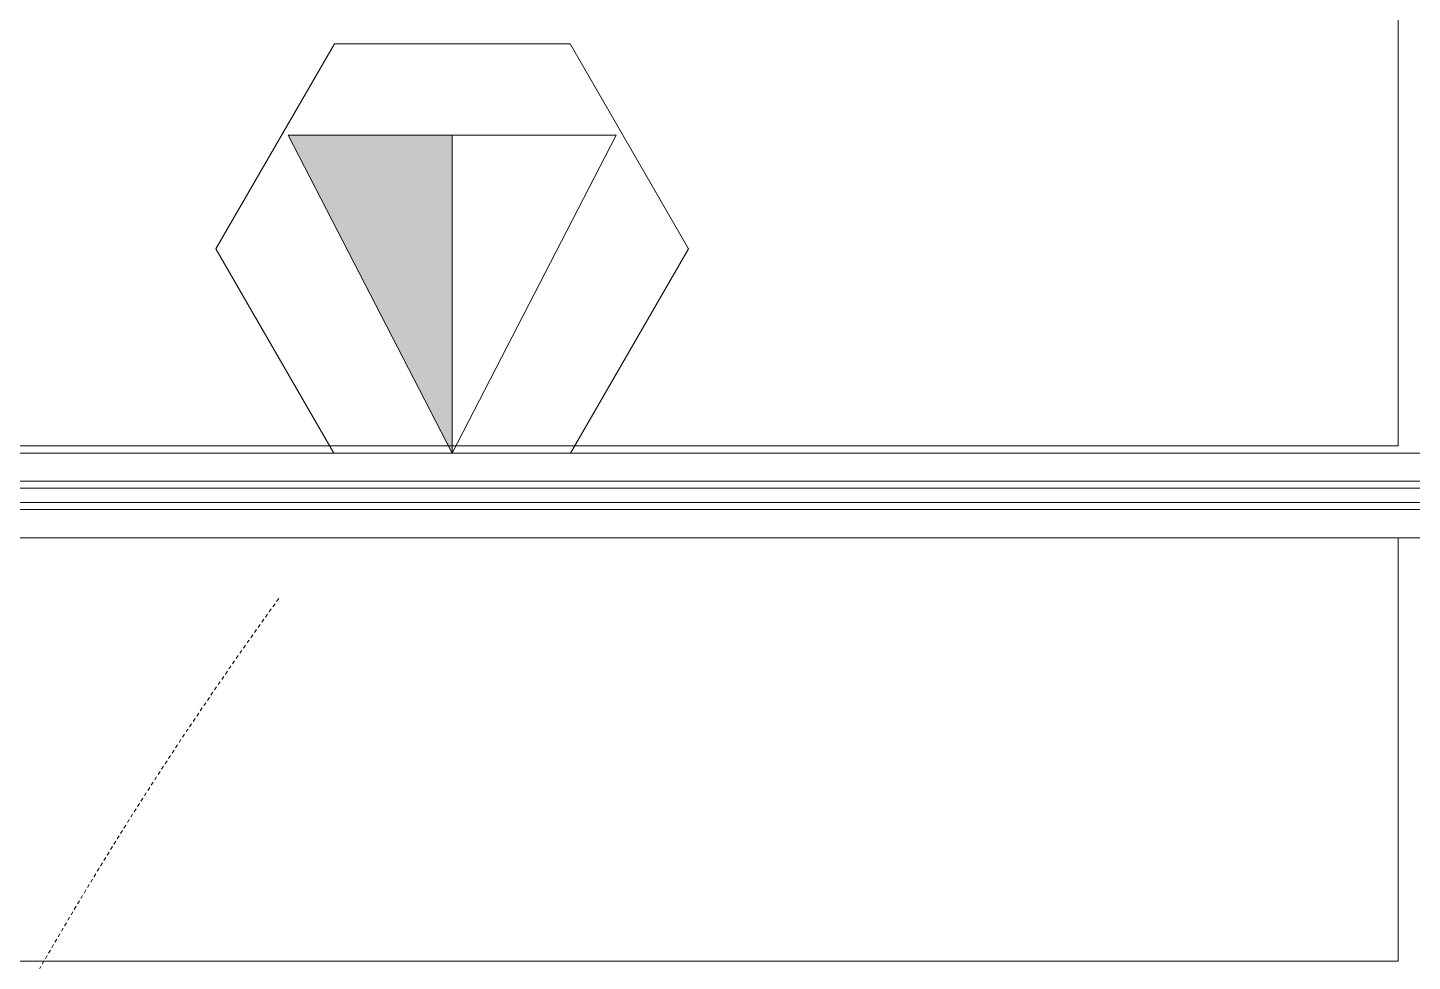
# Model space of a CAD drawing. Header units: inches. Extents: x -897 to 1409, y -1054 to 924.
# Drawn here: x -31.49 to 17.54, y 468.04 to 501.1 of the extents above; entities that cross this region are included whole.
import ezdxf

# ---------------------------------------------------------------- set-up
doc = ezdxf.new("R2010")
doc.units = ezdxf.units.IN
doc.header["$MEASUREMENT"] = 0
doc.linetypes.add('Hidden 1_8_', pattern=[0.1875, 0.125, -0.0625])
for name, color, linetype, lineweight in [('A-ANNO-NOTE', 131, 'Continuous', 9), ('A-DETL-HDLN', 90, 'Hidden 1_8_', 9), ('A-GENM', 13, 'Continuous', 9), ('I-FURN', 30, 'Continuous', 9)]:
    doc.layers.add(name, color=color, linetype=linetype, lineweight=lineweight)

# ---------------------------------------------------------------- blocks, each defined once
blk = doc.blocks.new('Generic Model Adjustable Table - Default-V66-7TH FLOOR TELECOM PLAN')
at = {"layer": 'A-GENM', "color": 53}
for p, q in [((-35.5, -12), (-35.5, 12)), ((-35.5, 12), (35.5, 12))]:
    blk.add_line(p, q, dxfattribs=at)
blk = doc.blocks.new('Workstation 3D - Workstation 3D-V73-7TH FLOOR TELECOM PLAN')
at = {"layer": 'I-FURN', "color": 53}
for p, q in [((28.5, -12), (28.5, 59)), ((43.5, 59), (43.5, -14)), ((43.5, 59), (43.5, -12)), ((44.5, 59), (44.5, -14.25)), ((44.75, 59), (44.75, -14)), ((45.25, -14), (45.25, 59)), ((45.5, -15), (45.5, 59)), ((46.5, -16), (46.5, 59)), ((43.5, -12), (28.5, -12))]:
    blk.add_line(p, q, dxfattribs=at)

msp = doc.modelspace()

# ---------------------------------------------------------------- hatches: boundary and pattern name
at = {"layer": 'A-ANNO-NOTE'}
msp.add_hatch(color=256, dxfattribs=at).paths.add_polyline_path([(-16.456, 486.037), (-16.456, 497.287), (-22.263, 497.287), (-16.732, 486.572)], flags=0)

# ---------------------------------------------------------------- linework, layer by layer
for p, q in [((-20.63, 500.531), (-24.824, 493.267)), ((-20.63, 500.531), (-12.282, 500.531)), ((-12.282, 500.531), (-8.089, 493.267)), ((-16.456, 497.287), (-22.263, 497.287)), ((-22.263, 497.287), (-16.456, 486.037)), ((-16.456, 486.037), (-16.456, 497.287)), ((-16.456, 497.287), (-16.456, 486.037)), ((-20.65, 486.037), (-24.824, 493.267)), ((-12.263, 486.037), (-8.089, 493.267)), ((-20.65, 486.037), (-12.263, 486.037))]:
    msp.add_line(p, q, dxfattribs=at)
at = {"layer": 'A-ANNO-NOTE', "lineweight": 20}
for p, q in [((-22.263, 497.287), (-16.456, 486.037)), ((-10.65, 497.287), (-22.263, 497.287)), ((-16.456, 486.037), (-10.65, 497.287))]:
    msp.add_line(p, q, dxfattribs=at)
at = {"layer": 'A-DETL-HDLN'}
msp.add_arc((95.416, 395.332), 145.762, 144.06267, 238.33517, dxfattribs=at)

# ---------------------------------------------------------------- block references
at = {"color": 53, "lineweight": 9}
for name, p, rotation in [('Generic Model Adjustable Table - Default-V66-7TH FLOOR TELECOM PLAN', (-18.456, 498.292), 180), ('Workstation 3D - Workstation 3D-V73-7TH FLOOR TELECOM PLAN', (5.044, 439.537), 90.0000000000001)]:
    msp.add_blockref(name, p, dxfattribs=dict(at, rotation=rotation))

doc.saveas('drawing.dxf')
